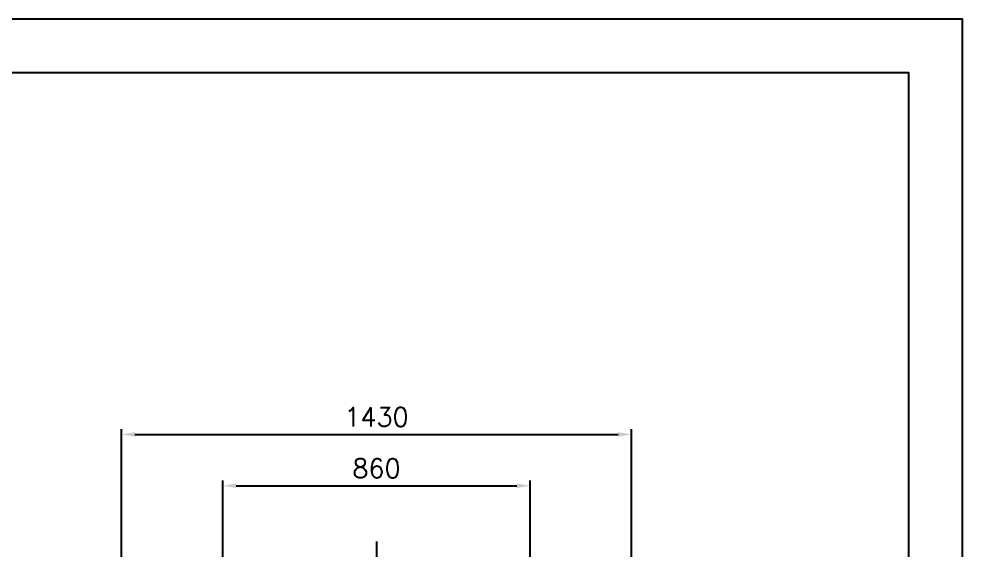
# Model space of a CAD drawing. Extents: x -2176 to 14083, y -1057 to 7853.
# Drawn here: x 7801 to 10439, y 6367 to 7853 of the extents above; entities that cross this region are included whole.
import ezdxf

# ---------------------------------------------------------------- set-up
doc = ezdxf.new("R2010")
doc.units = 0
doc.header["$LTSCALE"] = 15
doc.linetypes.add('GEN7A', pattern=[7.5, 5, -1.25, 0, -1.25])
doc.layers.get('0').update_dxf_attribs({"linetype": 'CONTINUOUS'})
doc.layers.get('DEFPOINTS').update_dxf_attribs({"linetype": 'CONTINUOUS'})
for name, color, linetype in [('5', 3, 'CONTINUOUS'), ('7A', 4, 'GEN7A'), ('TILE1', 5, 'CONTINUOUS')]:
    doc.layers.add(name, color=color, linetype=linetype)
doc.styles.get("Standard").update_dxf_attribs({"font": 'txt.shx', "bigfont": 'hztxt.shx'})
doc.dimstyles.new('GEN-ISO', dxfattribs={"dimscale": 15, "dimtxt": 3.5, "dimasz": 2.5, "dimexe": 1, "dimexo": 0, "dimgap": 1.5, "dimtad": 1, "dimzin": 9, "dimdsep": 46, "dimtxsty": 'Standard', "dimcen": 0, "dimclrd": 256, "dimclre": 256, "dimclrt": 2, "dimaunit": 1, "dimadec": 0, "dimazin": 0, "dimtp": 0.1, "dimtm": 0.1, "dimtfac": 0.71, "dimtdec": 3, "dimtmove": 0, "dimatfit": 3, "dimfxl": 0, "dimtzin": 0, "dimarcsym": 0})

# ---------------------------------------------------------------- blocks, each defined once
blk = doc.blocks.new('GB-A1')
blk.add_lwpolyline([(35, 13), (35, 587), (841, 587), (841, 13)], close=True)
at = {"layer": 'TILE1'}
blk.add_lwpolyline([(10, 597), (851, 597), (851, 3), (10, 3)], dxfattribs=at)
blk = doc.blocks.new('*D5')
at = {"linetype": 'ByBlock'}
for p, q in [((8087.9, 5973.8), (8087.9, 6705.6)), ((9514.7, 5979.9), (9514.7, 6705.6)), ((8125.4, 6690.6), (9477.2, 6690.6))]:
    blk.add_line(p, q, dxfattribs=at)
for points in [[(8125.4, 6696.8), (8125.4, 6684.3), (8087.9, 6690.6)], [(9477.2, 6696.8), (9477.2, 6684.3), (9514.7, 6690.6)]]:
    blk.add_solid(points, dxfattribs=at)
at = {"layer": 'DEFPOINTS', "color": 0, "linetype": 'ByBlock'}
for p in [(9514.7, 6690.6), (8087.9, 5973.8), (9514.7, 5979.9)]:
    blk.add_point(p, dxfattribs=at)
at = {"color": 2, "linetype": 'ByBlock', "insert": (8801.3, 6739.3), "char_height": 52.5, "attachment_point": 5}
blk.add_mtext('1430', dxfattribs=at)
blk = doc.blocks.new('*D8')
at = {"linetype": 'ByBlock'}
for p, q in [((8371.3, 6324), (8371.3, 6561.8)), ((8408.8, 6546.8), (9193.8, 6546.8)), ((9231.3, 6324), (9231.3, 6561.8))]:
    blk.add_line(p, q, dxfattribs=at)
for points in [[(8408.8, 6553.1), (8408.8, 6540.6), (8371.3, 6546.8)], [(9193.8, 6553.1), (9193.8, 6540.6), (9231.3, 6546.8)]]:
    blk.add_solid(points, dxfattribs=at)
at = {"layer": 'DEFPOINTS', "color": 0, "linetype": 'ByBlock'}
for p in [(9231.3, 6546.8), (8371.3, 6324), (9231.3, 6324)]:
    blk.add_point(p, dxfattribs=at)
at = {"color": 2, "linetype": 'ByBlock', "insert": (8801.3, 6595.6), "char_height": 52.5, "attachment_point": 5}
blk.add_mtext('860', dxfattribs=at)

msp = doc.modelspace()

# ---------------------------------------------------------------- linework, layer by layer
at = {"layer": '7A'}
msp.add_line((8801.307, 6390.568), (8801.307, 5256.497), dxfattribs=at)

# ---------------------------------------------------------------- block references
at = {"xscale": 15, "yscale": 15, "zscale": 15}
msp.add_blockref('GB-A1', (-2325.642, -1101.786), dxfattribs=at)

# ---------------------------------------------------------------- dimensions: what is measured, and where the dimension line sits
at = {"layer": '5'}
dim = msp.add_linear_dim(base=(9514.732, 6690.59), p1=(8087.882, 5973.836), p2=(9514.732, 5979.93), text='1430', dimstyle='GEN-ISO', dxfattribs=at)
dim.commit()
dim.dimension.update_dxf_attribs({"geometry": '*D5', "text_midpoint": (8801.307, 6739.34)})
dim = msp.add_linear_dim(base=(9231.307, 6546.8), p1=(8371.307, 6323.953), p2=(9231.307, 6323.953), dimstyle='GEN-ISO', dxfattribs=at)
dim.commit()
dim.dimension.update_dxf_attribs({"geometry": '*D8', "text_midpoint": (8801.307, 6595.55)})

doc.saveas('drawing.dxf')
